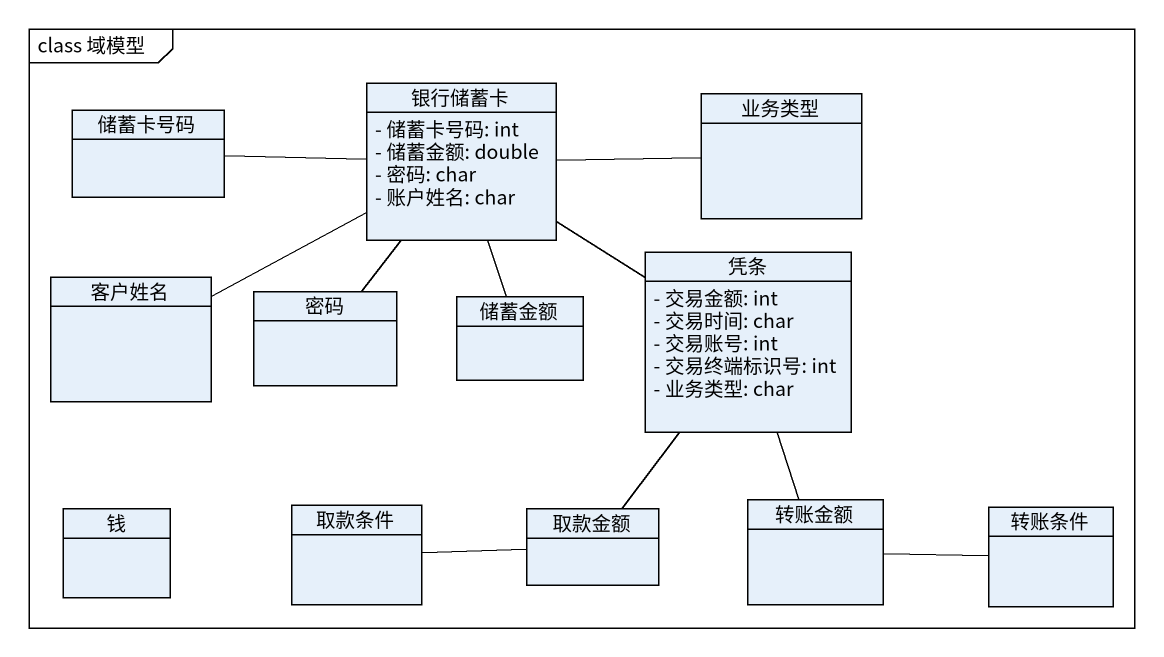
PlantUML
@startuml
mainframe class 域模型
hide circle
hide empty members
skinparam classAttributeIconSize 0
class 储蓄卡号码
class 银行储蓄卡 {
  - 储蓄卡号码: int
  - 储蓄金额: double
  - 密码: char
  - 账户姓名: char
}
class 业务类型
class 客户姓名
class 密码
class 储蓄金额
class 凭条 {
  - 交易金额: int
  - 交易时间: char
  - 交易账号: int
  - 交易终端标识号: int
  - 业务类型: char
}
class 钱
class 取款条件
class 取款金额
class 转账金额
class 转账条件
银行储蓄卡 -left- 储蓄卡号码
银行储蓄卡 -right- 业务类型
银行储蓄卡 -left- 客户姓名
银行储蓄卡 -- 密码
银行储蓄卡 -- 储蓄金额
银行储蓄卡 -- 凭条
凭条 -- 取款金额
凭条 -- 转账金额
取款条件 -right- 取款金额
转账金额 -right- 转账条件
@enduml
